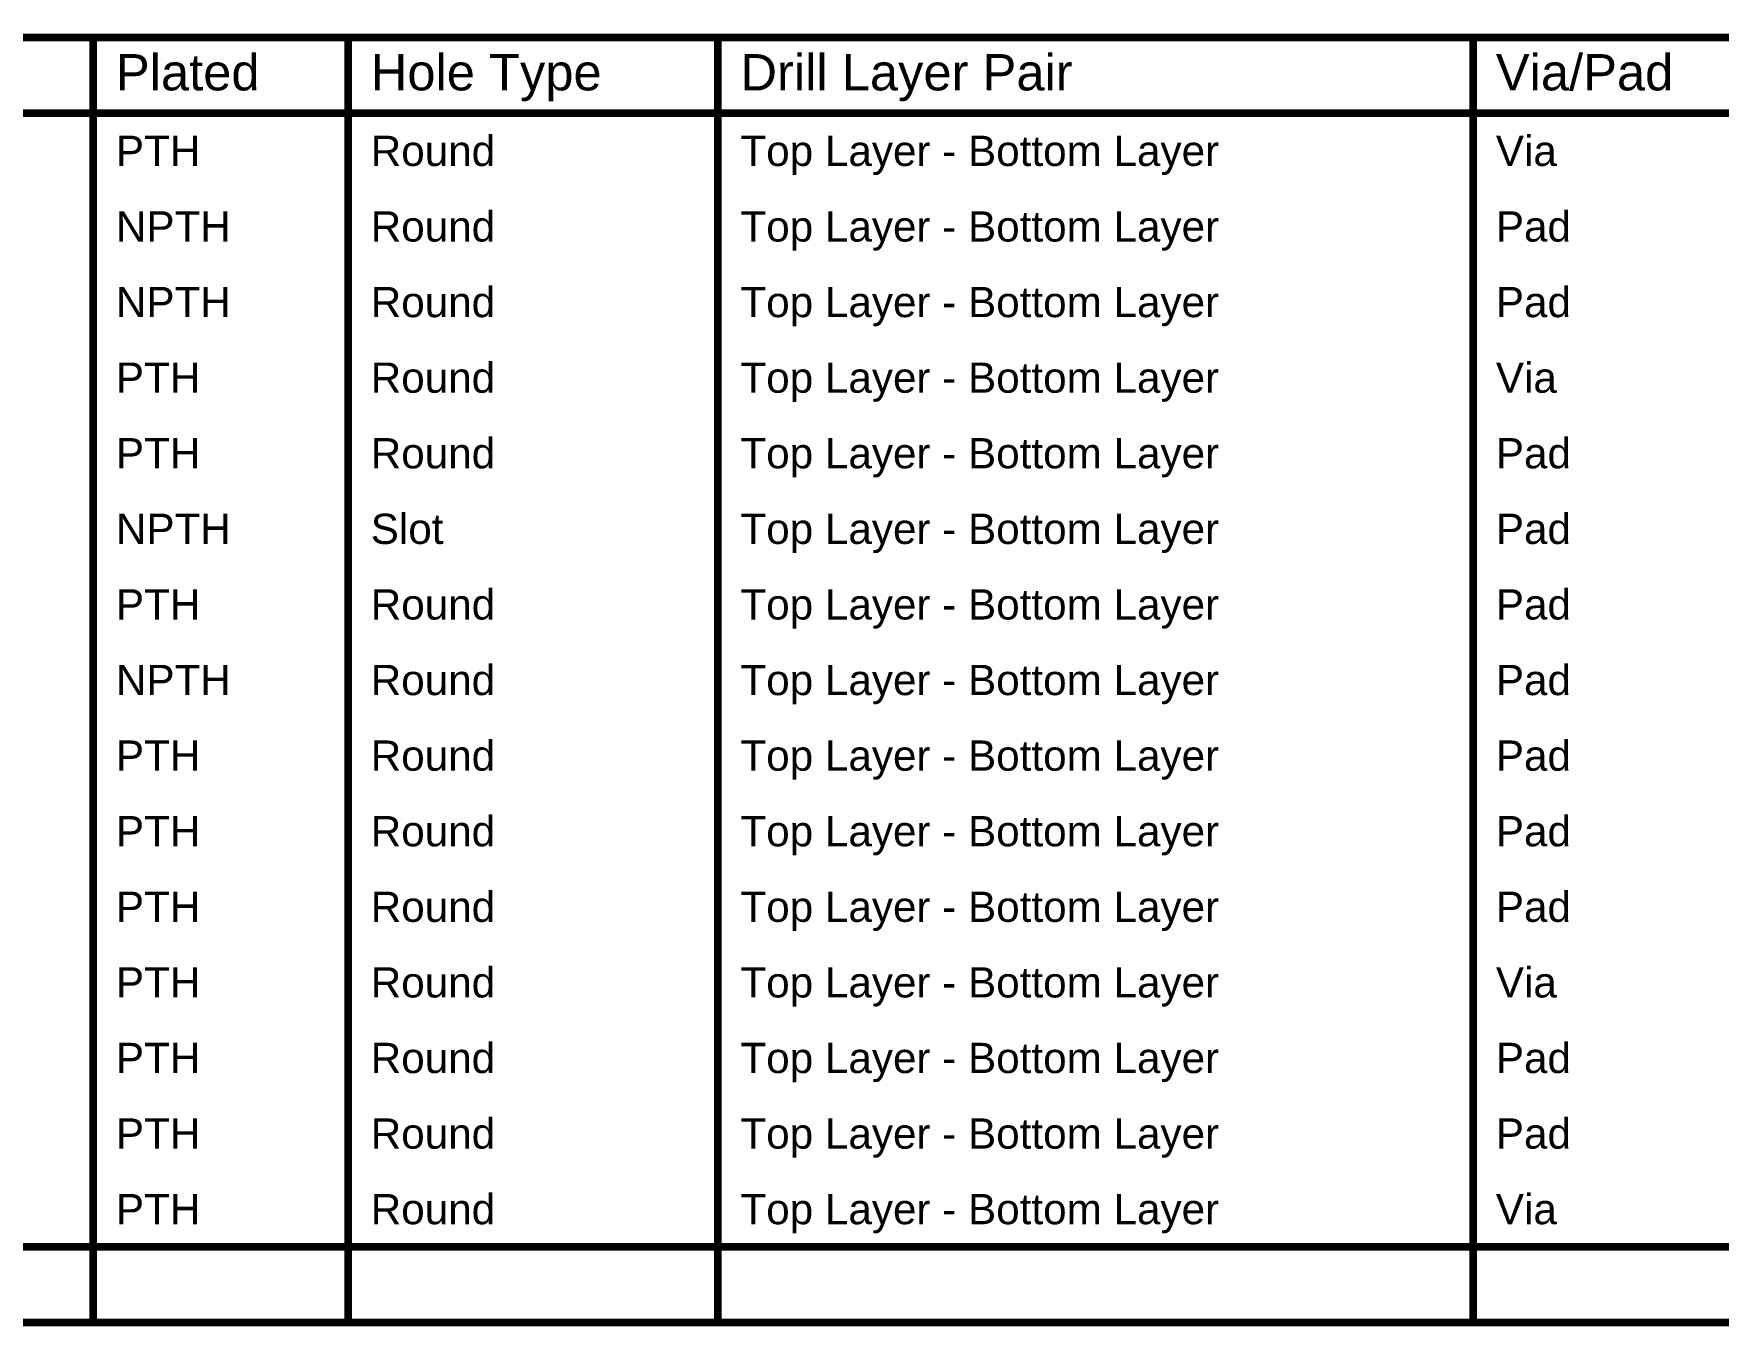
# Model space of a CAD drawing. Header units: inches. Extents: x -3 to 423, y -3 to 110.
# Drawn here: x 129.5 to 214.4, y 45 to 110.2 of the extents above; entities that cross this region are included whole.
import ezdxf

# ---------------------------------------------------------------- set-up
doc = ezdxf.new("R2010")
doc.units = ezdxf.units.IN
doc.layers.add('Drill Drawing', color=1, linetype='Continuous')
doc.styles.add('Arial', font='', dxfattribs={"height": 0.2})
doc.styles.get('Arial').set_extended_font_data('Arial')

msp = doc.modelspace()

# ---------------------------------------------------------------- linework, layer by layer
at = {"layer": 'Drill Drawing'}
for points in [[(74.282, 109.981, 0.381, 0.381, 0), (422.57, 109.981, 0.381, 0.381, 0)], [(132.458, 45.211, 0.381, 0.381, 0), (132.458, 109.981, 0.381, 0.381, 0)], [(145.307, 45.211, 0.381, 0.381, 0), (145.307, 109.981, 0.381, 0.381, 0)], [(163.946, 45.211, 0.381, 0.381, 0), (163.946, 109.981, 0.381, 0.381, 0)], [(202.034, 45.211, 0.381, 0.381, 0), (202.034, 109.981, 0.381, 0.381, 0)], [(74.282, 106.171, 0.381, 0.381, 0), (422.57, 106.171, 0.381, 0.381, 0)], [(74.282, 49.021, 0.381, 0.381, 0), (422.57, 49.021, 0.381, 0.381, 0)], [(74.282, 45.211, 0.381, 0.381, 0), (422.57, 45.211, 0.381, 0.381, 0)]]:
    msp.add_lwpolyline(points, format="xyseb", dxfattribs=at)
for points in [[(132.363, 109.981, 0.191, 0.191, 1), (132.553, 109.981, 0.191, 0.191, 1)], [(145.212, 109.981, 0.191, 0.191, 1), (145.403, 109.981, 0.191, 0.191, 1)], [(163.851, 109.981, 0.191, 0.191, 1), (164.041, 109.981, 0.191, 0.191, 1)], [(201.939, 109.981, 0.191, 0.191, 1), (202.13, 109.981, 0.191, 0.191, 1)], [(132.363, 45.211, 0.191, 0.191, 1), (132.553, 45.211, 0.191, 0.191, 1)], [(145.212, 45.211, 0.191, 0.191, 1), (145.403, 45.211, 0.191, 0.191, 1)], [(163.851, 45.211, 0.191, 0.191, 1), (164.041, 45.211, 0.191, 0.191, 1)], [(201.939, 45.211, 0.191, 0.191, 1), (202.13, 45.211, 0.191, 0.191, 1)]]:
    msp.add_lwpolyline(points, format="xyseb", close=True, dxfattribs=at)

# ---------------------------------------------------------------- texts
at = {"layer": 'Drill Drawing', "style": 'Arial'}
for s, height, p in [('Plated', 1.8288, (133.601, 107.314)), ('Hole Type', 1.8288, (146.45, 107.314)), ('Drill Layer Pair', 1.8288, (165.089, 107.314)), ('Via/Pad', 1.8288, (203.177, 107.314)), ('PTH', 1.524, (133.601, 103.504)), ('Round', 1.524, (146.45, 103.504)), ('Top Layer - Bottom Layer', 1.524, (165.089, 103.504)), ('Via', 1.524, (203.177, 103.504)), ('NPTH', 1.524, (133.601, 99.694)), ('Round', 1.524, (146.45, 99.694)), ('Top Layer - Bottom Layer', 1.524, (165.089, 99.694)), ('Pad', 1.524, (203.177, 99.694)), ('NPTH', 1.524, (133.601, 95.884)), ('Round', 1.524, (146.45, 95.884)), ('Top Layer - Bottom Layer', 1.524, (165.089, 95.884)), ('Pad', 1.524, (203.177, 95.884)), ('PTH', 1.524, (133.601, 92.074)), ('Round', 1.524, (146.45, 92.074)), ('Top Layer - Bottom Layer', 1.524, (165.089, 92.074)), ('Via', 1.524, (203.177, 92.074)), ('PTH', 1.524, (133.601, 88.264)), ('Round', 1.524, (146.45, 88.264)), ('Top Layer - Bottom Layer', 1.524, (165.089, 88.264)), ('Pad', 1.524, (203.177, 88.264)), ('NPTH', 1.524, (133.601, 84.454)), ('Slot', 1.524, (146.45, 84.454)), ('Top Layer - Bottom Layer', 1.524, (165.089, 84.454)), ('Pad', 1.524, (203.177, 84.454)), ('PTH', 1.524, (133.601, 80.644)), ('Round', 1.524, (146.45, 80.644)), ('Top Layer - Bottom Layer', 1.524, (165.089, 80.644)), ('Pad', 1.524, (203.177, 80.644)), ('NPTH', 1.524, (133.601, 76.834)), ('Round', 1.524, (146.45, 76.834)), ('Top Layer - Bottom Layer', 1.524, (165.089, 76.834)), ('Pad', 1.524, (203.177, 76.834)), ('PTH', 1.524, (133.601, 73.024)), ('Round', 1.524, (146.45, 73.024)), ('Top Layer - Bottom Layer', 1.524, (165.089, 73.024)), ('Pad', 1.524, (203.177, 73.024)), ('PTH', 1.524, (133.601, 69.214)), ('Round', 1.524, (146.45, 69.214)), ('Top Layer - Bottom Layer', 1.524, (165.089, 69.214)), ('Pad', 1.524, (203.177, 69.214)), ('PTH', 1.524, (133.601, 65.404)), ('Round', 1.524, (146.45, 65.404)), ('Top Layer - Bottom Layer', 1.524, (165.089, 65.404)), ('Pad', 1.524, (203.177, 65.404)), ('PTH', 1.524, (133.601, 61.594)), ('Round', 1.524, (146.45, 61.594)), ('Top Layer - Bottom Layer', 1.524, (165.089, 61.594)), ('Via', 1.524, (203.177, 61.594)), ('PTH', 1.524, (133.601, 57.784)), ('Round', 1.524, (146.45, 57.784)), ('Top Layer - Bottom Layer', 1.524, (165.089, 57.784)), ('Pad', 1.524, (203.177, 57.784)), ('PTH', 1.524, (133.601, 53.974)), ('Round', 1.524, (146.45, 53.974)), ('Top Layer - Bottom Layer', 1.524, (165.089, 53.974)), ('Pad', 1.524, (203.177, 53.974)), ('PTH', 1.524, (133.601, 50.164)), ('Round', 1.524, (146.45, 50.164)), ('Top Layer - Bottom Layer', 1.524, (165.089, 50.164)), ('Via', 1.524, (203.177, 50.164))]:
    msp.add_text(s, height=height, dxfattribs=at).set_placement(p)

doc.saveas('drawing.dxf')
